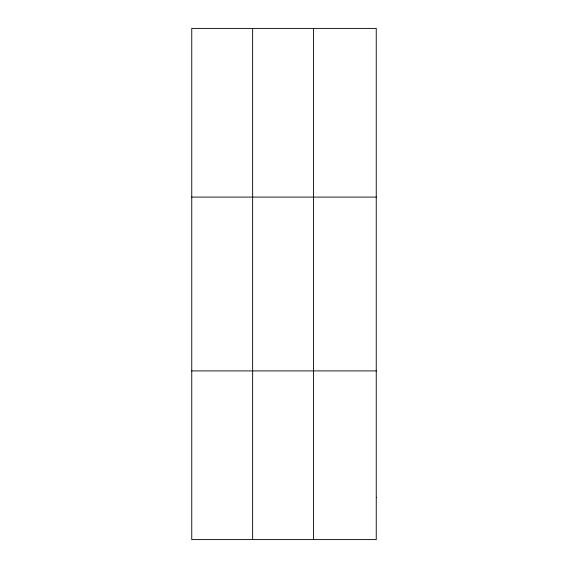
<?xml version="1.0" encoding="UTF-8"?>
<svg xmlns="http://www.w3.org/2000/svg" width="568" height="568" viewBox="0 0 568 568"><rect width="100%" height="100%" fill="white"/><g stroke="black" fill="none" stroke-linecap="round" stroke-linejoin="round"><path stroke-width="0.85" d="M252.632 28.4L252.632 539.6M313.522 28.4L313.522 539.6M191.75 197.096L376.25 197.096M191.75 370.904L376.25 370.904M376.25 497.426L376.25 539.6L191.75 539.6L191.75 28.4L376.25 28.4L376.25 497.426"/></g></svg>
